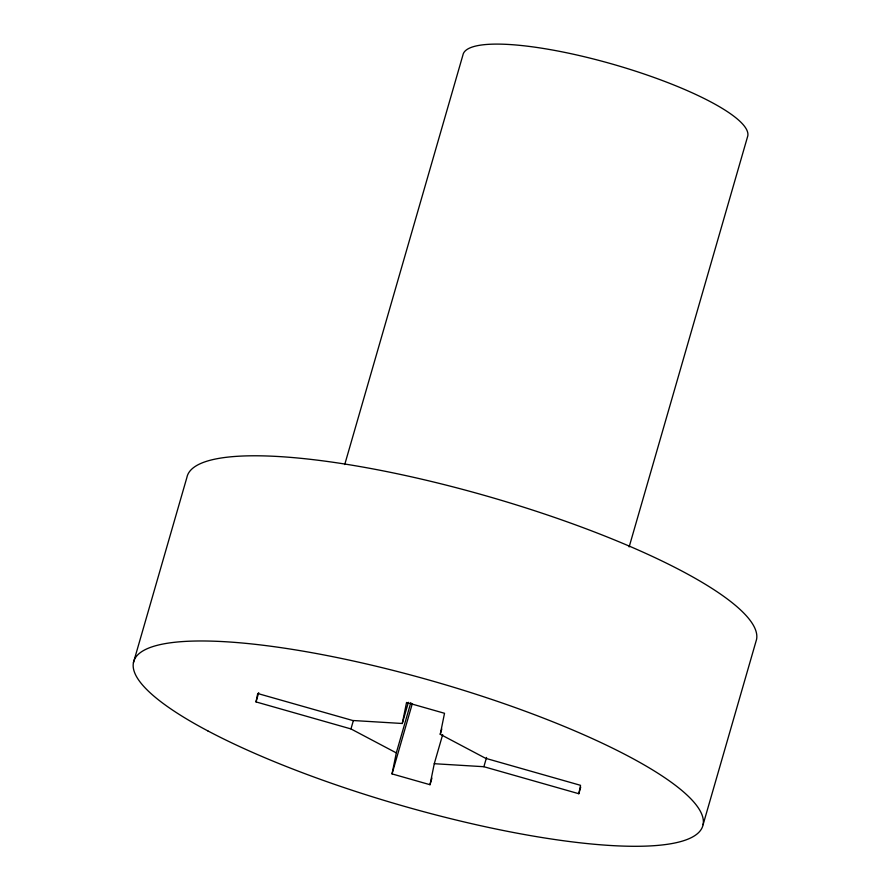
<?xml version="1.0" encoding="UTF-8"?>
<svg xmlns="http://www.w3.org/2000/svg" width="890" height="890" viewBox="0 0 890 890"><rect width="100%" height="100%" fill="white"/><g stroke="black" fill="none" stroke-linecap="round" stroke-linejoin="round"><path stroke-width="1.33" d="M431.917 778.094L430.015 784.713L392.034 773.899L396.306 752.895L350.96 728.932L256.02 701.91L257.733 693.51L352.674 720.488L402.28 723.492L408.388 702.321M402.28 723.492L406.552 702.488L444.522 713.29L440.261 734.294L485.595 758.302L580.525 785.325L578.823 793.724L483.882 766.713L434.276 763.709L430.015 784.713M133.456 662.594L186.911 477.396A296.159 64.102 16.1 0 1 484.538 495.43A296.159 64.102 16.1 0 1 756.544 639.476L703.089 824.685M256.02 701.91L258.701 692.654M344.73 464.547L462.956 54.913A148.085 32.051 16.1 0 1 611.775 63.924A148.085 32.051 16.1 0 1 747.778 135.948L629.152 546.916M350.96 728.932L353.252 720.989M396.306 752.895L410.813 702.633M392.034 773.899L412.27 703.79M440.261 734.294L441.785 729.01M434.276 763.709L442.675 734.606M483.882 766.713L486.552 757.446M578.823 793.724L580.725 787.105M207.826 730.89A296.159 64.102 16.1 0 0 690.073 838.224A296.159 64.102 16.1 0 0 356.923 661.793A296.159 64.102 16.1 0 0 207.826 730.89"/></g></svg>
